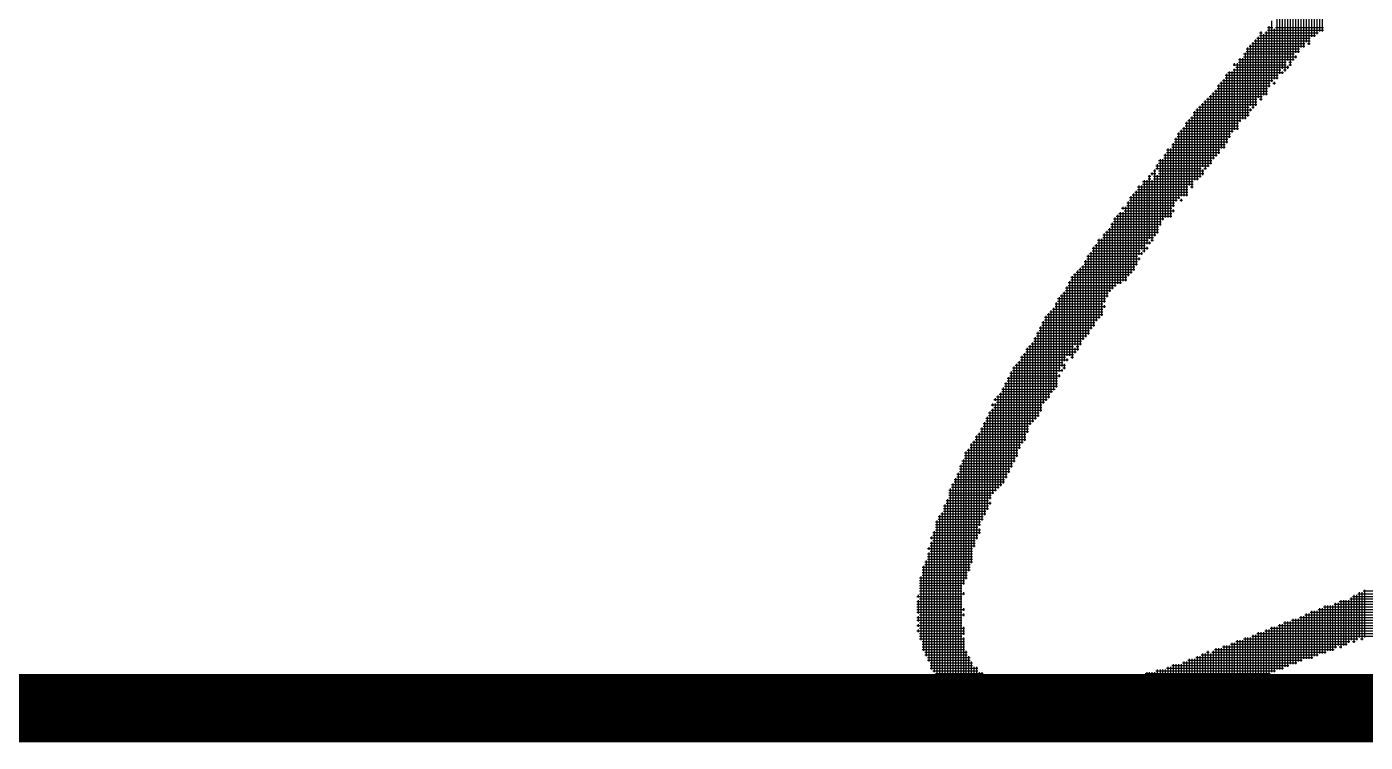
# Model space of a CAD drawing. Header units: feet. Extents: x 0 to 1079770, y 0 to 240000.
# Drawn here: x 970614 to 972181, y 12760 to 13597 of the extents above; entities that cross this region are included whole.
import ezdxf
from ezdxf.enums import TextEntityAlignment as Align

# ---------------------------------------------------------------- set-up
doc = ezdxf.new("R2010")
doc.units = ezdxf.units.FT
doc.header["$LTSCALE"] = 2200
doc.header["$MEASUREMENT"] = 0
for name, color, linetype in [('CX-BORD-LIN1', 4, 'CONTINUOUS'), ('CX-BORD-LIN2', 3, 'CONTINUOUS'), ('CX-BORD-TEX2', 7, 'CONTINUOUS'), ('CX-BORD-TEX3', 6, 'CONTINUOUS'), ('CX-MISC', 2, 'CONTINUOUS')]:
    doc.layers.add(name, color=color, linetype=linetype)
doc.styles.add('TB_TEXT', font='')
doc.styles.add('TB_WBTXT', font='')
doc.styles.add('TB_WMTXT', font='')
doc.styles.get('TB_TEXT').set_extended_font_data('DotumChe')
doc.styles.get('TB_WBTXT').set_extended_font_data('Dotum')
doc.styles.get('TB_WMTXT').set_extended_font_data('DotumChe')

# ---------------------------------------------------------------- blocks, each defined once
blk = doc.blocks.new('CXBLKA1-KHCA-1')
at = {"layer": 'CX-BORD-LIN1', "const_width": 0.2}
blk.add_lwpolyline([(558, 6), (270, 6)], dxfattribs=at)
at = {"layer": 'CX-BORD-LIN1', "style": 'TB_TEXT'}
for tag, p in [('TR_RCON5', (342.3033, 33)), ('TR_RCON4', (342.3033, 27)), ('TR_RCON3', (342.3033, 21)), ('TR_RCON2', (342.3033, 15)), ('TR_RCON1', (342.3033, 9))]:
    blk.add_attdef(tag, text='', height=3.5, dxfattribs=at).set_placement(p, align=Align.MIDDLE_LEFT)
for tag, height, p in [('TR_DGN5', 3.5, (451.1185, 33)), ('TR_CHK5', 3.5, (491.1185, 33)), ('TR_RDAT5', 3.5, (317.5, 33)), ('TR_APP5', 3.5, (531.1185, 33)), ('TR_RNUM5', 3, (285.1051, 32.6366)), ('TR_DGN4', 3.5, (451.1185, 27)), ('TR_CHK4', 3.5, (491.1185, 27)), ('TR_RDAT4', 3.5, (317.5, 27)), ('TR_APP4', 3.5, (531.1185, 27)), ('TR_RNUM4', 3, (285.1051, 26.6366)), ('TR_DGN3', 3.5, (451.1185, 21)), ('TR_CHK3', 3.5, (491.1185, 21)), ('TR_RDAT3', 3.5, (317.5, 21)), ('TR_APP3', 3.5, (531.1185, 21)), ('TR_RNUM3', 3, (285.1051, 20.6366)), ('TR_DGN2', 3.5, (451.1185, 15)), ('TR_CHK2', 3.5, (491.1185, 15)), ('TR_RDAT2', 3.5, (317.5, 15)), ('TR_APP2', 3.5, (531.1185, 15)), ('TR_RNUM2', 3, (285.1051, 14.6366)), ('TR_DGN1', 3.5, (451.1185, 9)), ('TR_CHK1', 3.5, (491.1185, 9)), ('TR_RDAT1', 3.5, (317.5, 9)), ('TR_APP1', 3.5, (531.1185, 9)), ('TR_RNUM1', 3, (285.1051, 8.6366))]:
    blk.add_attdef(tag, text='', height=height, dxfattribs=at).set_placement(p, align=Align.MIDDLE_CENTER)
at = {"layer": 'CX-BORD-LIN2', "style": 'TB_TEXT'}
blk.add_attdef('TD_VERSION', text='', height=3, rotation=90, dxfattribs=at).set_placement((800.5, 48.0149), align=Align.MIDDLE_CENTER)
at = {"layer": 'CX-BORD-TEX2', "style": 'TB_WMTXT'}
for tag, height, p in [('TB_CNAME', 5, (15.3448, 531.8324)), ('TB_CSCOP', 4, (16.6346, 523.8324))]:
    blk.add_attdef(tag, text='', height=height, dxfattribs=at).set_placement(p, align=Align.BOTTOM_LEFT)
at = {"layer": 'CX-BORD-TEX2', "style": 'TB_WBTXT'}
for tag, height, p in [('TB_MTITIL', 10, (398, 533.3264)), ('TB_STITL', 7, (398, 518.3264))]:
    blk.add_attdef(tag, text='', height=height, dxfattribs=at).set_placement(p, align=Align.MIDDLE_CENTER)
at = {"layer": 'CX-BORD-TEX3', "style": 'TB_TEXT'}
for tag, height, p in [('TD_LNDST', 4.5, (215, 31.5)), ('TD_DSECT', 4.5, (605.5, 31.5)), ('TD_DDIST', 4.5, (654.5, 31.5)), ('TD_DNAME_TOP', 4.5, (755, 27.957)), ('TD_CSECT', 4.5, (605.5, 22.5)), ('TD_CDIST', 4.5, (654.5, 22.5)), ('TD_DNAME_MAIN', 4.5, (755, 21.4731)), ('TD_DNAME_BOT', 3, (755, 15.2489)), ('TD_HSCAL', 4.5, (620.8841, 13.7484)), ('TD_VSCAL', 4.5, (656.8615, 13.7484)), ('TD_CCOMP', 4.5, (215, 13.5927)), ('TD_CSTEP', 4.5, (250.744, 5.125)), ('TD_FIELD', 4.5, (180, 5.125)), ('TD_DWGNO', 4.5, (755, 5.0017)), ('TD_DWGCODE', 4.5, (637, 4.7908))]:
    blk.add_attdef(tag, text='', height=height, dxfattribs=at).set_placement(p, align=Align.MIDDLE_CENTER)
for tag, height, width, p in [('TD_DCOMP', 4.5, 0.95, (215, 22.5875)), ('TD_CNAME', 5, 0.78, (65, 7.5956))]:
    blk.add_attdef(tag, text='', height=height, dxfattribs=dict(at, width=width)).set_placement(p, align=Align.MIDDLE_CENTER)

msp = doc.modelspace()

# ---------------------------------------------------------------- linework, layer by layer
at = {"layer": 'CX-MISC'}
for p, q in [((972124.1, 13666.3), (972124.1, 13588.6)), ((972127.2, 13666.3), (972127.2, 13591.7)), ((972130.3, 13672.6), (972130.3, 13591.7)), ((972111.6, 13647.7), (972111.6, 13579.2)), ((972114.7, 13650.8), (972114.7, 13576.1)), ((972117.8, 13657), (972117.8, 13585.5)), ((972121, 13660.1), (972121, 13585.5)), ((972096.1, 13632.1), (972096.1, 13557.5)), ((972099.2, 13635.2), (972099.2, 13566.8)), ((972102.3, 13641.5), (972102.3, 13566.8)), ((972105.4, 13644.6), (972105.4, 13573)), ((972108.5, 13644.6), (972108.5, 13573)), ((972080.5, 13616.6), (972080.5, 13541.9)), ((972083.6, 13619.7), (972083.6, 13548.1)), ((972086.7, 13622.8), (972086.7, 13545)), ((972089.9, 13625.9), (972089.9, 13557.5)), ((972093, 13629), (972093, 13551.3)), ((972071.2, 13604.1), (972071.2, 13532.6)), ((972077.4, 13610.4), (972077.4, 13535.7)), ((972054.1, 13583.9), (972116.3, 13583.9)), ((972055.6, 13585.5), (972055.6, 13513.9)), ((972057.2, 13590.1), (972060.3, 13590.1)), ((972057.2, 13587), (972122.5, 13587)), ((972058.7, 13591.7), (972058.7, 13510.8)), ((972061.9, 13588.6), (972061.9, 13517)), ((972063.4, 13590.1), (972125.6, 13590.1)), ((972065, 13591.7), (972065, 13517)), ((972066.5, 13596.4), (972072.7, 13596.4)), ((972066.5, 13593.2), (972131.8, 13593.2)), ((972068.1, 13597.9), (972068.1, 13526.4)), ((972074.3, 13594.8), (972074.3, 13535.7)), ((972075.9, 13596.4), (972131.8, 13596.4)), ((972041.6, 13571.5), (972103.8, 13571.5)), ((972041.6, 13568.4), (972103.8, 13568.4)), ((972043.2, 13573), (972043.2, 13492.2)), ((972044.8, 13574.6), (972110.1, 13574.6)), ((972046.3, 13576.1), (972046.3, 13504.6)), ((972047.9, 13577.7), (972110.1, 13577.7)), ((972049.4, 13579.2), (972049.4, 13501.5)), ((972051, 13580.8), (972116.3, 13580.8)), ((972052.5, 13582.4), (972052.5, 13504.6)), ((972113.2, 13577.7), (972116.3, 13577.7)), ((972026.1, 13552.8), (972088.3, 13552.8)), ((972027.6, 13554.4), (972027.6, 13551.3)), ((972030.8, 13554.4), (972030.8, 13476.6)), ((972032.3, 13559), (972097.6, 13559)), ((972032.3, 13555.9), (972088.3, 13555.9)), ((972033.9, 13560.6), (972033.9, 13485.9)), ((972037, 13560.6), (972037, 13489)), ((972038.5, 13565.3), (972097.6, 13565.3)), ((972038.5, 13562.1), (972100.7, 13562.1)), ((972040.1, 13566.8), (972040.1, 13489)), ((972091.4, 13555.9), (972094.5, 13555.9)), ((972091.4, 13552.8), (972094.5, 13552.8)), ((972099.2, 13563.7), (972099.2, 13560.6)), ((972016.8, 13540.4), (972079, 13540.4)), ((972016.8, 13537.3), (972079, 13537.3)), ((972018.3, 13541.9), (972018.3, 13461.1)), ((972019.9, 13543.5), (972085.2, 13543.5)), ((972021.4, 13545), (972021.4, 13467.3)), ((972024.5, 13545), (972024.5, 13473.5)), ((972026.1, 13546.6), (972082.1, 13546.6)), ((972027.6, 13548.1), (972027.6, 13476.6)), ((972029.2, 13549.7), (972091.4, 13549.7)), ((972083.6, 13545), (972083.6, 13541.9)), ((972085.2, 13546.6), (972088.3, 13546.6)), ((972089.9, 13551.3), (972089.9, 13548.1)), ((972004.3, 13521.7), (972066.5, 13521.7)), ((972005.9, 13523.3), (972005.9, 13445.5)), ((972007.4, 13527.9), (972069.6, 13527.9)), ((972007.4, 13524.8), (972066.5, 13524.8)), ((972009, 13529.5), (972009, 13448.6)), ((972010.5, 13531), (972069.6, 13531)), ((972012.1, 13532.6), (972012.1, 13454.8)), ((972013.6, 13534.1), (972072.7, 13534.1)), ((972015.2, 13535.7), (972015.2, 13454.8)), ((972072.7, 13531), (972075.9, 13531)), ((972074.3, 13532.6), (972074.3, 13529.5)), ((971988.8, 13506.2), (972054.1, 13506.2)), ((971990.3, 13507.7), (971990.3, 13433.1)), ((971991.9, 13509.3), (972054.1, 13509.3)), ((971993.4, 13510.8), (971993.4, 13430)), ((971995, 13512.4), (972054.1, 13512.4)), ((971996.5, 13513.9), (971996.5, 13433.1)), ((971998.1, 13515.5), (972060.3, 13515.5)), ((971999.7, 13517), (971999.7, 13436.2)), ((972001.2, 13518.6), (972066.5, 13518.6)), ((972002.8, 13520.2), (972002.8, 13442.4)), ((972057.2, 13512.4), (972060.3, 13512.4)), ((971976.3, 13490.6), (972041.6, 13490.6)), ((971977.9, 13492.2), (971977.9, 13408.2)), ((971979.4, 13496.8), (972044.8, 13496.8)), ((971979.4, 13493.7), (972044.8, 13493.7)), ((971981, 13498.4), (971981, 13417.5)), ((971982.5, 13499.9), (972047.9, 13499.9)), ((971984.1, 13501.5), (971984.1, 13417.5)), ((971985.7, 13503), (972044.8, 13503)), ((971987.2, 13504.6), (971987.2, 13420.6)), ((972046.3, 13501.5), (972046.3, 13498.4)), ((972047.9, 13503), (972051, 13503)), ((971963.9, 13475.1), (972026.1, 13475.1)), ((971965.4, 13476.6), (971965.4, 13398.8)), ((971967, 13478.2), (972032.3, 13478.2)), ((971968.5, 13479.7), (971968.5, 13398.8)), ((971970.1, 13484.4), (972032.3, 13484.4)), ((971970.1, 13481.3), (972032.3, 13481.3)), ((971971.7, 13485.9), (971971.7, 13398.8)), ((971973.2, 13487.5), (972035.4, 13487.5)), ((971974.8, 13489), (971974.8, 13411.3)), ((971954.6, 13459.5), (972016.8, 13459.5)), ((971956.1, 13461.1), (971956.1, 13386.4)), ((971957.7, 13465.7), (972019.9, 13465.7)), ((971957.7, 13462.6), (972019.9, 13462.6)), ((971959.2, 13467.3), (971959.2, 13392.6)), ((971960.8, 13471.9), (972023, 13471.9)), ((971960.8, 13468.8), (972023, 13468.8)), ((971962.3, 13473.5), (971962.3, 13395.7)), ((971945.2, 13447.1), (972007.4, 13447.1)), ((971945.2, 13443.9), (972004.3, 13443.9)), ((971946.8, 13448.6), (971946.8, 13374)), ((971948.3, 13453.3), (972010.5, 13453.3)), ((971948.3, 13450.2), (972010.5, 13450.2)), ((971949.9, 13454.8), (971949.9, 13374)), ((971953, 13454.8), (971953, 13374)), ((971954.6, 13456.4), (972016.8, 13456.4)), ((971932.8, 13428.4), (971935.9, 13428.4)), ((971934.3, 13430), (971934.3, 13352.2)), ((971935.9, 13434.6), (971998.1, 13434.6)), ((971935.9, 13431.5), (971988.8, 13431.5)), ((971937.4, 13436.2), (971937.4, 13430)), ((971939, 13440.8), (972001.2, 13440.8)), ((971939, 13437.7), (972001.2, 13437.7)), ((971939, 13428.4), (971991.9, 13428.4)), ((971940.6, 13442.4), (971940.6, 13364.6)), ((971943.7, 13442.4), (971943.7, 13370.9)), ((971990.3, 13430), (971990.3, 13423.7)), ((971991.9, 13431.5), (971995, 13431.5)), ((971920.3, 13416), (971979.4, 13416)), ((971920.3, 13412.8), (971979.4, 13412.8)), ((971921.9, 13417.5), (971921.9, 13333.5)), ((971925, 13417.5), (971925, 13342.9)), ((971926.6, 13422.2), (971929.7, 13422.2)), ((971926.6, 13419.1), (971929.7, 13419.1)), ((971928.1, 13423.7), (971928.1, 13349.1)), ((971929.7, 13425.3), (971935.9, 13425.3)), ((971931.2, 13426.8), (971931.2, 13423.7)), ((971931.2, 13417.5), (971931.2, 13346)), ((971932.8, 13422.2), (971988.8, 13422.2)), ((971932.8, 13419.1), (971985.7, 13419.1)), ((971937.4, 13423.7), (971937.4, 13355.3)), ((971939, 13425.3), (971991.9, 13425.3)), ((971904.8, 13397.3), (971963.9, 13397.3)), ((971906.3, 13398.8), (971906.3, 13308.6)), ((971907.9, 13400.4), (971973.2, 13400.4)), ((971909.4, 13402), (971909.4, 13311.8)), ((971911, 13403.5), (971973.2, 13403.5)), ((971912.6, 13405.1), (971912.6, 13318)), ((971914.1, 13409.7), (971973.2, 13409.7)), ((971914.1, 13406.6), (971973.2, 13406.6)), ((971915.7, 13411.3), (971915.7, 13330.4)), ((971918.8, 13411.3), (971918.8, 13336.6)), ((971976.3, 13409.7), (971979.4, 13409.7)), ((971895.5, 13384.8), (971954.6, 13384.8)), ((971897, 13386.4), (971897, 13383.3)), ((971898.6, 13381.7), (971957.7, 13381.7)), ((971900.1, 13386.4), (971900.1, 13299.3)), ((971901.7, 13391.1), (971957.7, 13391.1)), ((971901.7, 13388), (971957.7, 13388)), ((971903.2, 13392.6), (971903.2, 13305.5)), ((971904.8, 13394.2), (971960.8, 13394.2)), ((971956.1, 13383.3), (971956.1, 13380.2)), ((971963.9, 13394.2), (971967, 13394.2)), ((971965.4, 13395.7), (971965.4, 13392.6)), ((971883, 13366.2), (971942.1, 13366.2)), ((971884.6, 13367.7), (971884.6, 13290)), ((971886.1, 13372.4), (971945.2, 13372.4)), ((971886.1, 13369.3), (971942.1, 13369.3)), ((971887.7, 13374), (971887.7, 13293.1)), ((971889.2, 13375.5), (971954.6, 13375.5)), ((971890.8, 13377.1), (971890.8, 13296.2)), ((971892.3, 13378.6), (971954.6, 13378.6)), ((971893.9, 13380.2), (971893.9, 13296.2)), ((971897, 13380.2), (971897, 13299.3)), ((971869, 13349.1), (971869, 13255.8)), ((971872.1, 13349.1), (971872.1, 13258.9)), ((971873.7, 13353.7), (971935.9, 13353.7)), ((971873.7, 13350.6), (971932.8, 13350.6)), ((971875.2, 13355.3), (971875.2, 13274.4)), ((971876.8, 13356.9), (971939, 13356.9)), ((971878.3, 13358.4), (971878.3, 13280.7)), ((971879.9, 13360), (971939, 13360)), ((971881.5, 13361.5), (971881.5, 13286.9)), ((971883, 13363.1), (971939, 13363.1)), ((971859.7, 13333.5), (971859.7, 13243.3)), ((971861.2, 13338.2), (971926.6, 13338.2)), ((971861.2, 13335.1), (971917.2, 13335.1)), ((971862.8, 13339.7), (971862.8, 13246.4)), ((971864.3, 13341.3), (971923.4, 13341.3)), ((971865.9, 13342.9), (971865.9, 13252.7)), ((971867.5, 13347.5), (971926.6, 13347.5)), ((971867.5, 13344.4), (971929.7, 13344.4)), ((971918.8, 13333.5), (971918.8, 13330.4)), ((971920.3, 13335.1), (971923.4, 13335.1)), ((971925, 13339.7), (971925, 13336.6)), ((971928.1, 13346), (971928.1, 13342.9)), ((971929.7, 13347.5), (971932.8, 13347.5)), ((971850.4, 13318), (971850.4, 13230.9)), ((971851.9, 13322.6), (971914.1, 13322.6)), ((971851.9, 13319.5), (971914.1, 13319.5)), ((971853.5, 13324.2), (971853.5, 13234)), ((971855, 13328.9), (971914.1, 13328.9)), ((971855, 13325.8), (971917.2, 13325.8)), ((971856.6, 13330.4), (971856.6, 13237.1)), ((971858.1, 13332), (971920.3, 13332)), ((971915.7, 13327.3), (971915.7, 13324.2)), ((971836.4, 13304), (971901.7, 13304)), ((971837.9, 13305.5), (971837.9, 13209.1)), ((971839.5, 13307.1), (971904.8, 13307.1)), ((971841, 13308.6), (971841, 13224.7)), ((971842.6, 13310.2), (971907.9, 13310.2)), ((971844.1, 13311.8), (971844.1, 13218.4)), ((971845.7, 13313.3), (971911, 13313.3)), ((971847.2, 13314.9), (971847.2, 13224.7)), ((971848.8, 13316.4), (971911, 13316.4)), ((971828.6, 13286.9), (971828.6, 13206)), ((971830.1, 13291.5), (971886.1, 13291.5)), ((971830.1, 13288.4), (971883, 13288.4)), ((971831.7, 13293.1), (971831.7, 13212.2)), ((971833.2, 13297.8), (971895.5, 13297.8)), ((971833.2, 13294.6), (971889.2, 13294.6)), ((971834.8, 13299.3), (971834.8, 13212.2)), ((971836.4, 13300.9), (971901.7, 13300.9)), ((971817.7, 13272.9), (971873.7, 13272.9)), ((971819.2, 13274.4), (971819.2, 13174.9)), ((971820.8, 13279.1), (971876.8, 13279.1)), ((971820.8, 13276), (971876.8, 13276)), ((971822.4, 13280.7), (971822.4, 13193.6)), ((971823.9, 13282.2), (971879.9, 13282.2)), ((971825.5, 13283.8), (971825.5, 13199.8)), ((971827, 13285.3), (971879.9, 13285.3)), ((971875.2, 13271.3), (971875.2, 13268.2)), ((971805.3, 13257.3), (971870.6, 13257.3)), ((971806.8, 13258.9), (971806.8, 13159.3)), ((971808.4, 13260.4), (971873.7, 13260.4)), ((971809.9, 13262), (971809.9, 13162.5)), ((971811.5, 13263.5), (971873.7, 13263.5)), ((971813, 13265.1), (971813, 13168.7)), ((971814.6, 13266.7), (971873.7, 13266.7)), ((971816.1, 13268.2), (971816.1, 13171.8)), ((971817.7, 13269.8), (971876.8, 13269.8)), ((971797.5, 13240.2), (971797.5, 13140.7)), ((971799, 13244.9), (971861.2, 13244.9)), ((971799, 13241.8), (971858.1, 13241.8)), ((971800.6, 13246.4), (971800.6, 13146.9)), ((971802.1, 13251.1), (971864.3, 13251.1)), ((971802.1, 13248), (971864.3, 13248)), ((971803.7, 13252.7), (971803.7, 13156.2)), ((971805.3, 13254.2), (971867.5, 13254.2)), ((971788.1, 13224.7), (971788.1, 13131.4)), ((971789.7, 13226.2), (971848.8, 13226.2)), ((971791.3, 13227.8), (971791.3, 13134.5)), ((971792.8, 13232.4), (971851.9, 13232.4)), ((971792.8, 13229.3), (971848.8, 13229.3)), ((971794.4, 13234), (971794.4, 13137.6)), ((971795.9, 13238.7), (971858.1, 13238.7)), ((971795.9, 13235.6), (971855, 13235.6)), ((971777.3, 13210.7), (971830.1, 13210.7)), ((971778.8, 13212.2), (971778.8, 13109.6)), ((971780.4, 13213.8), (971839.5, 13213.8)), ((971781.9, 13215.3), (971781.9, 13112.7)), ((971783.5, 13220), (971845.7, 13220)), ((971783.5, 13216.9), (971842.6, 13216.9)), ((971785, 13221.6), (971785, 13122)), ((971786.6, 13223.1), (971839.5, 13223.1)), ((971831.7, 13209.1), (971831.7, 13206)), ((971836.4, 13210.7), (971839.5, 13210.7)), ((971841, 13221.6), (971841, 13215.3)), ((971842.6, 13223.1), (971845.7, 13223.1)), ((971766.4, 13193.6), (971766.4, 13081.6)), ((971767.9, 13198.2), (971823.9, 13198.2)), ((971767.9, 13195.1), (971827, 13195.1)), ((971769.5, 13199.8), (971769.5, 13087.8)), ((971771, 13201.3), (971830.1, 13201.3)), ((971772.6, 13202.9), (971772.6, 13094)), ((971774.1, 13204.4), (971827, 13204.4)), ((971775.7, 13206), (971775.7, 13103.4)), ((971777.3, 13207.6), (971833.2, 13207.6)), ((971825.5, 13196.7), (971825.5, 13193.6)), ((971827, 13198.2), (971830.1, 13198.2)), ((971828.6, 13202.9), (971828.6, 13196.7)), ((971758.6, 13179.6), (971820.8, 13179.6)), ((971760.2, 13181.1), (971760.2, 13069.1)), ((971761.7, 13185.8), (971820.8, 13185.8)), ((971761.7, 13182.7), (971820.8, 13182.7)), ((971763.3, 13187.3), (971763.3, 13075.4)), ((971764.8, 13192), (971820.8, 13192)), ((971764.8, 13188.9), (971823.9, 13188.9)), ((971822.4, 13190.4), (971822.4, 13187.3)), ((971746.2, 13160.9), (971808.4, 13160.9)), ((971747.7, 13162.5), (971747.7, 13159.3)), ((971749.3, 13164), (971811.5, 13164)), ((971750.8, 13165.6), (971750.8, 13056.7)), ((971752.4, 13167.1), (971811.5, 13167.1)), ((971753.9, 13168.7), (971753.9, 13059.8)), ((971755.5, 13173.3), (971817.7, 13173.3)), ((971755.5, 13170.2), (971814.6, 13170.2)), ((971757, 13174.9), (971757, 13062.9)), ((971758.6, 13176.5), (971820.8, 13176.5)), ((971739.9, 13145.3), (971799, 13145.3)), ((971741.5, 13146.9), (971741.5, 13044.3)), ((971743, 13154.7), (971802.1, 13154.7)), ((971743, 13148.5), (971802.1, 13148.5)), ((971744.6, 13156.2), (971744.6, 13153.1)), ((971744.6, 13150), (971744.6, 13050.5)), ((971746.2, 13151.6), (971802.1, 13151.6)), ((971747.7, 13156.2), (971747.7, 13053.6)), ((971749.3, 13157.8), (971805.3, 13157.8)), ((971733.7, 13132.9), (971789.7, 13132.9)), ((971733.7, 13129.8), (971786.6, 13129.8)), ((971735.3, 13134.5), (971735.3, 13025.6)), ((971736.8, 13139.1), (971795.9, 13139.1)), ((971736.8, 13136), (971792.8, 13136)), ((971738.4, 13140.7), (971738.4, 13031.8)), ((971739.9, 13142.2), (971799, 13142.2)), ((971724.4, 13117.4), (971783.5, 13117.4)), ((971724.4, 13114.2), (971783.5, 13114.2)), ((971725.9, 13118.9), (971725.9, 12997.6)), ((971727.5, 13120.5), (971783.5, 13120.5)), ((971729, 13122), (971729, 13013.2)), ((971730.6, 13126.7), (971786.6, 13126.7)), ((971730.6, 13123.6), (971786.6, 13123.6)), ((971732.2, 13128.2), (971732.2, 13019.4)), ((971711.9, 13098.7), (971774.1, 13098.7)), ((971713.5, 13100.2), (971713.5, 12950.9)), ((971715, 13101.8), (971774.1, 13101.8)), ((971716.6, 13103.4), (971716.6, 12960.3)), ((971718.2, 13108), (971777.3, 13108)), ((971718.2, 13104.9), (971777.3, 13104.9)), ((971719.7, 13109.6), (971719.7, 12969.6)), ((971721.3, 13111.1), (971780.4, 13111.1)), ((971722.8, 13112.7), (971722.8, 12988.3)), ((971705.7, 13083.1), (971767.9, 13083.1)), ((971707.3, 13084.7), (971707.3, 12814.1)), ((971708.8, 13089.4), (971771, 13089.4)), ((971708.8, 13086.3), (971767.9, 13086.3)), ((971710.4, 13090.9), (971710.4, 12944.7)), ((971711.9, 13095.6), (971774.1, 13095.6)), ((971711.9, 13092.5), (971771, 13092.5)), ((971699.5, 13067.6), (971758.6, 13067.6)), ((971701.1, 13069.1), (971701.1, 12820.3)), ((971702.6, 13073.8), (971761.7, 13073.8)), ((971702.6, 13070.7), (971761.7, 13070.7)), ((971704.2, 13075.4), (971704.2, 12817.2)), ((971705.7, 13080), (971764.8, 13080)), ((971705.7, 13076.9), (971764.8, 13076.9)), ((971693.3, 13055.1), (971749.3, 13055.1)), ((971693.3, 13052), (971746.2, 13052)), ((971694.8, 13056.7), (971694.8, 12823.4)), ((971696.4, 13061.4), (971755.5, 13061.4)), ((971696.4, 13058.3), (971752.4, 13058.3)), ((971697.9, 13062.9), (971697.9, 12820.3)), ((971699.5, 13064.5), (971758.6, 13064.5)), ((971687.1, 13036.5), (971739.9, 13036.5)), ((971688.6, 13038), (971688.6, 12829.6)), ((971690.2, 13042.7), (971739.9, 13042.7)), ((971690.2, 13039.6), (971743, 13039.6)), ((971691.7, 13044.3), (971691.7, 12826.5)), ((971693.3, 13048.9), (971743, 13048.9)), ((971693.3, 13045.8), (971743, 13045.8)), ((971741.5, 13041.2), (971741.5, 13038)), ((971680.8, 13024), (971733.7, 13024)), ((971680.8, 13020.9), (971733.7, 13020.9)), ((971682.4, 13025.6), (971682.4, 12835.9)), ((971683.9, 13027.2), (971736.8, 13027.2)), ((971685.5, 13028.7), (971685.5, 12829.6)), ((971687.1, 13033.4), (971739.9, 13033.4)), ((971687.1, 13030.3), (971736.8, 13030.3)), ((971674.6, 13005.4), (971730.6, 13005.4)), ((971676.2, 13006.9), (971676.2, 12842.1)), ((971677.7, 13017.8), (971730.6, 13017.8)), ((971677.7, 13014.7), (971730.6, 13014.7)), ((971677.7, 13011.6), (971727.5, 13011.6)), ((971677.7, 13008.5), (971730.6, 13008.5)), ((971679.3, 13019.4), (971679.3, 12839)), ((971729, 13010), (971729, 13003.8)), ((971671.5, 12999.2), (971727.5, 12999.2)), ((971671.5, 12992.9), (971724.4, 12992.9)), ((971671.5, 12989.8), (971724.4, 12989.8)), ((971673.1, 13000.7), (971673.1, 12997.6)), ((971673.1, 12994.5), (971673.1, 12845.2)), ((971674.6, 13002.3), (971727.5, 13002.3)), ((971674.6, 12996), (971724.4, 12996)), ((971668.4, 12986.7), (971721.3, 12986.7)), ((971668.4, 12980.5), (971721.3, 12980.5)), ((971668.4, 12977.4), (971721.3, 12977.4)), ((971668.4, 12974.3), (971721.3, 12974.3)), ((971669.9, 12988.3), (971669.9, 12985.2)), ((971669.9, 12982.1), (971669.9, 12854.5)), ((971671.5, 12983.6), (971721.3, 12983.6)), ((971662.2, 12964.9), (971718.2, 12964.9)), ((971662.2, 12961.8), (971718.2, 12961.8)), ((971662.2, 12958.7), (971715, 12958.7)), ((971663.7, 12966.5), (971663.7, 12867)), ((971665.3, 12971.2), (971721.3, 12971.2)), ((971665.3, 12968.1), (971718.2, 12968.1)), ((971666.8, 12972.7), (971666.8, 12860.7)), ((971659.1, 12952.5), (971715, 12952.5)), ((971659.1, 12949.4), (971711.9, 12949.4)), ((971659.1, 12946.3), (971711.9, 12946.3)), ((971659.1, 12943.2), (971708.8, 12943.2)), ((971660.6, 12954.1), (971660.6, 12879.4)), ((971662.2, 12955.6), (971715, 12955.6)), ((971656, 12930.7), (971708.8, 12930.7)), ((971657.5, 12932.3), (971657.5, 12929.2)), ((971657.5, 12926.1), (971657.5, 12910.5)), ((971659.1, 12940.1), (971708.8, 12940.1)), ((971659.1, 12937), (971708.8, 12937)), ((971659.1, 12933.8), (971711.9, 12933.8)), ((971659.1, 12927.6), (971708.8, 12927.6)), ((971710.4, 12935.4), (971710.4, 12932.3)), ((972152.1, 12926.1), (972152.1, 12870.1)), ((972155.2, 12926.1), (972155.2, 12873.2)), ((972158.3, 12926.1), (972158.3, 12873.2)), ((972161.4, 12926.1), (972161.4, 12876.3)), ((972162.9, 12927.6), (972284.3, 12927.6)), ((972164.5, 12929.2), (972164.5, 12879.4)), ((972166.1, 12930.7), (972290.5, 12930.7)), ((972167.6, 12932.3), (972167.6, 12876.3)), ((972170.7, 12932.3), (972170.7, 12879.4)), ((972172.3, 12933.8), (972296.7, 12933.8)), ((972173.8, 12935.4), (972173.8, 12882.5)), ((972176.9, 12935.4), (972176.9, 12879.4)), ((972178.5, 12937), (972302.9, 12937)), ((972180.1, 12938.5), (972180.1, 12882.5)), ((971656, 12924.5), (971708.8, 12924.5)), ((971656, 12921.4), (971708.8, 12921.4)), ((971656, 12918.3), (971708.8, 12918.3)), ((971656, 12915.2), (971711.9, 12915.2)), ((971656, 12912.1), (971708.8, 12912.1)), ((971710.4, 12916.7), (971710.4, 12913.6)), ((971710.4, 12910.5), (971710.4, 12907.4)), ((972111.6, 12910.5), (972111.6, 12857.6)), ((972114.7, 12910.5), (972114.7, 12857.6)), ((972116.3, 12912.1), (972246.9, 12912.1)), ((972117.8, 12913.6), (972117.8, 12857.6)), ((972121, 12913.6), (972121, 12860.7)), ((972124.1, 12913.6), (972124.1, 12860.7)), ((972125.6, 12915.2), (972262.5, 12915.2)), ((972127.2, 12916.7), (972127.2, 12863.9)), ((972130.3, 12916.7), (972130.3, 12863.9)), ((972131.8, 12918.3), (972268.7, 12918.3)), ((972133.4, 12919.8), (972133.4, 12863.9)), ((972136.5, 12919.8), (972136.5, 12867)), ((972139.6, 12919.8), (972139.6, 12867)), ((972142.7, 12919.8), (972142.7, 12867)), ((972144.3, 12921.4), (972274.9, 12921.4)), ((972145.8, 12923), (972145.8, 12870.1)), ((972149, 12923), (972149, 12873.2)), ((972150.5, 12924.5), (972278, 12924.5)), ((971656, 12905.8), (971708.8, 12905.8)), ((971656, 12902.7), (971708.8, 12902.7)), ((971656, 12896.5), (971708.8, 12896.5)), ((971657.5, 12907.4), (971657.5, 12901.2)), ((971657.5, 12898.1), (971657.5, 12895)), ((971659.1, 12909), (971711.9, 12909)), ((971659.1, 12899.6), (971708.8, 12899.6)), ((971710.4, 12895), (971710.4, 12885.6)), ((972071.2, 12895), (972071.2, 12842.1)), ((972074.3, 12895), (972074.3, 12842.1)), ((972077.4, 12895), (972077.4, 12845.2)), ((972079, 12896.5), (972222, 12896.5)), ((972080.5, 12898.1), (972080.5, 12845.2)), ((972083.6, 12898.1), (972083.6, 12845.2)), ((972085.2, 12899.6), (972225.2, 12899.6)), ((972086.7, 12901.2), (972086.7, 12848.3)), ((972089.9, 12901.2), (972089.9, 12848.3)), ((972093, 12901.2), (972093, 12851.4)), ((972094.5, 12902.7), (972228.3, 12902.7)), ((972096.1, 12904.3), (972096.1, 12851.4)), ((972099.2, 12904.3), (972099.2, 12851.4)), ((972102.3, 12904.3), (972102.3, 12854.5)), ((972103.8, 12905.8), (972231.4, 12905.8)), ((972105.4, 12907.4), (972105.4, 12854.5)), ((972108.5, 12907.4), (972108.5, 12857.6)), ((972110.1, 12909), (972240.7, 12909)), ((971656, 12890.3), (971711.9, 12890.3)), ((971657.5, 12891.9), (971657.5, 12888.7)), ((971659.1, 12893.4), (971711.9, 12893.4)), ((971659.1, 12887.2), (971711.9, 12887.2)), ((971659.1, 12884.1), (971708.8, 12884.1)), ((971659.1, 12881), (971711.9, 12881)), ((971710.4, 12882.5), (971710.4, 12811)), ((972030.8, 12879.4), (972030.8, 12823.4)), ((972033.9, 12879.4), (972033.9, 12826.5)), ((972037, 12879.4), (972037, 12826.5)), ((972038.5, 12881), (972172.3, 12881)), ((972040.1, 12882.5), (972040.1, 12829.6)), ((972043.2, 12882.5), (972043.2, 12829.6)), ((972046.3, 12882.5), (972046.3, 12832.8)), ((972047.9, 12884.1), (972194.1, 12884.1)), ((972049.4, 12885.6), (972049.4, 12832.8)), ((972052.5, 12885.6), (972052.5, 12832.8)), ((972054.1, 12887.2), (972200.3, 12887.2)), ((972055.6, 12888.7), (972055.6, 12832.8)), ((972058.7, 12888.7), (972058.7, 12835.9)), ((972061.9, 12888.7), (972061.9, 12835.9)), ((972063.4, 12890.3), (972206.5, 12890.3)), ((972065, 12891.9), (972065, 12839)), ((972068.1, 12891.9), (972068.1, 12839)), ((972069.6, 12893.4), (972215.8, 12893.4)), ((972175.4, 12881), (972178.5, 12881)), ((971662.2, 12877.9), (971711.9, 12877.9)), ((971662.2, 12874.7), (971711.9, 12874.7)), ((971662.2, 12871.6), (971711.9, 12871.6)), ((971662.2, 12868.5), (971711.9, 12868.5)), ((971665.3, 12865.4), (971715, 12865.4)), ((971713.5, 12867), (971713.5, 12807.9)), ((971990.3, 12863.9), (971990.3, 12811)), ((971993.4, 12863.9), (971993.4, 12814.1)), ((971995, 12865.4), (971998.1, 12865.4)), ((971996.5, 12867), (971996.5, 12811)), ((971999.7, 12863.9), (971999.7, 12814.1)), ((972001.2, 12865.4), (972135, 12865.4)), ((972002.8, 12867), (972002.8, 12814.1)), ((972004.3, 12868.5), (972144.3, 12868.5)), ((972005.9, 12870.1), (972005.9, 12814.1)), ((972009, 12870.1), (972009, 12814.1)), ((972012.1, 12870.1), (972012.1, 12814.1)), ((972013.6, 12871.6), (972147.4, 12871.6)), ((972015.2, 12873.2), (972015.2, 12814.1)), ((972018.3, 12873.2), (972018.3, 12817.2)), ((972021.4, 12873.2), (972021.4, 12823.4)), ((972023, 12874.7), (972159.8, 12874.7)), ((972024.5, 12876.3), (972024.5, 12820.3)), ((972027.6, 12876.3), (972027.6, 12820.3)), ((972029.2, 12877.9), (972162.9, 12877.9)), ((972150.5, 12871.6), (972153.6, 12871.6)), ((972166.1, 12877.9), (972169.2, 12877.9)), ((971665.3, 12862.3), (971715, 12862.3)), ((971668.4, 12859.2), (971718.2, 12859.2)), ((971668.4, 12856.1), (971718.2, 12856.1)), ((971671.5, 12853), (971721.3, 12853)), ((971671.5, 12849.9), (971721.3, 12849.9)), ((971716.6, 12860.7), (971716.6, 12804.8)), ((971719.7, 12854.5), (971719.7, 12804.8)), ((971722.8, 12848.3), (971722.8, 12804.8)), ((971725.9, 12848.3), (971725.9, 12801.6)), ((971949.9, 12848.3), (971949.9, 12798.5)), ((971953, 12848.3), (971953, 12798.5)), ((971954.6, 12849.9), (972091.4, 12849.9)), ((971956.1, 12851.4), (971956.1, 12798.5)), ((971959.2, 12851.4), (971959.2, 12801.6)), ((971962.3, 12851.4), (971962.3, 12801.6)), ((971965.4, 12851.4), (971965.4, 12801.6)), ((971967, 12853), (972100.7, 12853)), ((971968.5, 12854.5), (971968.5, 12801.6)), ((971971.7, 12854.5), (971971.7, 12801.6)), ((971973.2, 12856.1), (972107, 12856.1)), ((971974.8, 12857.6), (971974.8, 12804.8)), ((971977.9, 12857.6), (971977.9, 12804.8)), ((971981, 12857.6), (971981, 12807.9)), ((971982.5, 12859.2), (972119.4, 12859.2)), ((971984.1, 12860.7), (971984.1, 12807.9)), ((971987.2, 12860.7), (971987.2, 12811)), ((971988.8, 12862.3), (972125.6, 12862.3)), ((971671.5, 12846.8), (971727.5, 12846.8)), ((971674.6, 12843.6), (971727.5, 12843.6)), ((971677.7, 12840.5), (971733.7, 12840.5)), ((971680.8, 12837.4), (971733.7, 12837.4)), ((971683.9, 12834.3), (971743, 12834.3)), ((971729, 12842.1), (971729, 12798.5)), ((971732.2, 12842.1), (971732.2, 12798.5)), ((971735.3, 12835.9), (971735.3, 12798.5)), ((971738.4, 12835.9), (971738.4, 12795.4)), ((971741.5, 12835.9), (971741.5, 12792.3)), ((971744.6, 12832.8), (971744.6, 12792.3)), ((971887.7, 12832.8), (971887.7, 12783)), ((971890.8, 12832.8), (971890.8, 12783)), ((971893.9, 12832.8), (971893.9, 12783)), ((971897, 12832.8), (971897, 12786.1)), ((971898.6, 12834.3), (972057.2, 12834.3)), ((971900.1, 12835.9), (971900.1, 12786.1)), ((971903.2, 12835.9), (971903.2, 12786.1)), ((971906.3, 12835.9), (971906.3, 12786.1)), ((971909.4, 12835.9), (971909.4, 12789.2)), ((971912.6, 12835.9), (971912.6, 12789.2)), ((971914.1, 12837.4), (972063.4, 12837.4)), ((971915.7, 12839), (971915.7, 12789.2)), ((971918.8, 12839), (971918.8, 12792.3)), ((971921.9, 12839), (971921.9, 12792.3)), ((971923.4, 12840.5), (972069.6, 12840.5)), ((971925, 12842.1), (971925, 12792.3)), ((971928.1, 12842.1), (971928.1, 12792.3)), ((971931.2, 12842.1), (971931.2, 12792.3)), ((971934.3, 12842.1), (971934.3, 12795.4)), ((971935.9, 12843.6), (972075.9, 12843.6)), ((971937.4, 12845.2), (971937.4, 12795.4)), ((971940.6, 12845.2), (971940.6, 12795.4)), ((971943.7, 12845.2), (971943.7, 12798.5)), ((971946.8, 12845.2), (971946.8, 12795.4)), ((971948.3, 12846.8), (972085.2, 12846.8)), ((971683.9, 12831.2), (971746.2, 12831.2)), ((971690.2, 12828.1), (971758.6, 12828.1)), ((971693.3, 12825), (971771, 12825)), ((971696.4, 12821.9), (971789.7, 12821.9)), ((971702.6, 12818.8), (972023, 12818.8)), ((971747.7, 12829.6), (971747.7, 12792.3)), ((971750.8, 12829.6), (971750.8, 12789.2)), ((971753.9, 12829.6), (971753.9, 12789.2)), ((971757, 12829.6), (971757, 12786.1)), ((971760.2, 12826.5), (971760.2, 12789.2)), ((971763.3, 12826.5), (971763.3, 12786.1)), ((971766.4, 12826.5), (971766.4, 12786.1)), ((971769.5, 12826.5), (971769.5, 12786.1)), ((971772.6, 12823.4), (971772.6, 12786.1)), ((971775.7, 12823.4), (971775.7, 12783)), ((971778.8, 12823.4), (971778.8, 12783)), ((971781.9, 12823.4), (971781.9, 12783)), ((971785, 12823.4), (971785, 12783)), ((971788.1, 12823.4), (971788.1, 12783)), ((971791.3, 12820.3), (971791.3, 12783)), ((971792.8, 12821.9), (971795.9, 12821.9)), ((971794.4, 12823.4), (971794.4, 12779.9)), ((971797.5, 12820.3), (971797.5, 12779.9)), ((971800.6, 12820.3), (971800.6, 12779.9)), ((971803.7, 12820.3), (971803.7, 12776.8)), ((971806.8, 12820.3), (971806.8, 12779.9)), ((971809.9, 12820.3), (971809.9, 12779.9)), ((971811.5, 12821.9), (971814.6, 12821.9)), ((971813, 12823.4), (971813, 12779.9)), ((971816.1, 12820.3), (971816.1, 12776.8)), ((971819.2, 12820.3), (971819.2, 12776.8)), ((971822.4, 12820.3), (971822.4, 12776.8)), ((971825.5, 12820.3), (971825.5, 12779.9)), ((971828.6, 12820.3), (971828.6, 12776.8)), ((971830.1, 12821.9), (971833.2, 12821.9)), ((971831.7, 12823.4), (971831.7, 12779.9)), ((971834.8, 12820.3), (971834.8, 12776.8)), ((971836.4, 12821.9), (972019.9, 12821.9)), ((971837.9, 12823.4), (971837.9, 12779.9)), ((971841, 12823.4), (971841, 12779.9)), ((971844.1, 12823.4), (971844.1, 12776.8)), ((971847.2, 12823.4), (971847.2, 12779.9)), ((971850.4, 12823.4), (971850.4, 12779.9)), ((971851.9, 12825), (971855, 12825)), ((971853.5, 12826.5), (971853.5, 12779.9)), ((971856.6, 12823.4), (971856.6, 12779.9)), ((971858.1, 12825), (971861.2, 12825)), ((971859.7, 12826.5), (971859.7, 12779.9)), ((971862.8, 12823.4), (971862.8, 12779.9)), ((971864.3, 12825), (972032.3, 12825)), ((971865.9, 12826.5), (971865.9, 12779.9)), ((971869, 12826.5), (971869, 12779.9)), ((971870.6, 12828.1), (971873.7, 12828.1)), ((971872.1, 12829.6), (971872.1, 12779.9)), ((971875.2, 12826.5), (971875.2, 12779.9)), ((971876.8, 12828.1), (972038.5, 12828.1)), ((971878.3, 12829.6), (971878.3, 12783)), ((971881.5, 12829.6), (971881.5, 12779.9)), ((971884.6, 12829.6), (971884.6, 12783)), ((971886.1, 12831.2), (972044.8, 12831.2)), ((972021.4, 12820.3), (972021.4, 12817.2)), ((972023, 12821.9), (972029.2, 12821.9)), ((971705.7, 12815.6), (972016.8, 12815.6)), ((971708.8, 12812.5), (971991.9, 12812.5)), ((971711.9, 12809.4), (971985.7, 12809.4)), ((971715, 12806.3), (971979.4, 12806.3)), ((971724.4, 12803.2), (971973.2, 12803.2)), ((971995, 12812.5), (971998.1, 12812.5)), ((971727.5, 12800.1), (971957.7, 12800.1)), ((971736.8, 12797), (971942.1, 12797)), ((971739.9, 12793.9), (971932.8, 12793.9)), ((971749.3, 12790.8), (971917.2, 12790.8)), ((971755.5, 12787.7), (971758.6, 12787.7)), ((971761.7, 12787.7), (971907.9, 12787.7)), ((971945.2, 12797), (971948.3, 12797)), ((971774.1, 12784.5), (971895.5, 12784.5)), ((971792.8, 12781.4), (971876.8, 12781.4)), ((971802.1, 12778.3), (971805.3, 12778.3)), ((971814.6, 12778.3), (971823.9, 12778.3)), ((971827, 12778.3), (971830.1, 12778.3)), ((971833.2, 12778.3), (971836.4, 12778.3)), ((971842.6, 12778.3), (971845.7, 12778.3)), ((971879.9, 12781.4), (971883, 12781.4))]:
    msp.add_line(p, q, dxfattribs=at)

# ---------------------------------------------------------------- block references
at = {"layer": 'CX-MISC', "xscale": 400, "yscale": 400, "zscale": 400}
msp.add_blockref('CXBLKA1-KHCA-1', (753370.5, 10400), dxfattribs=at)

doc.saveas('drawing.dxf')
